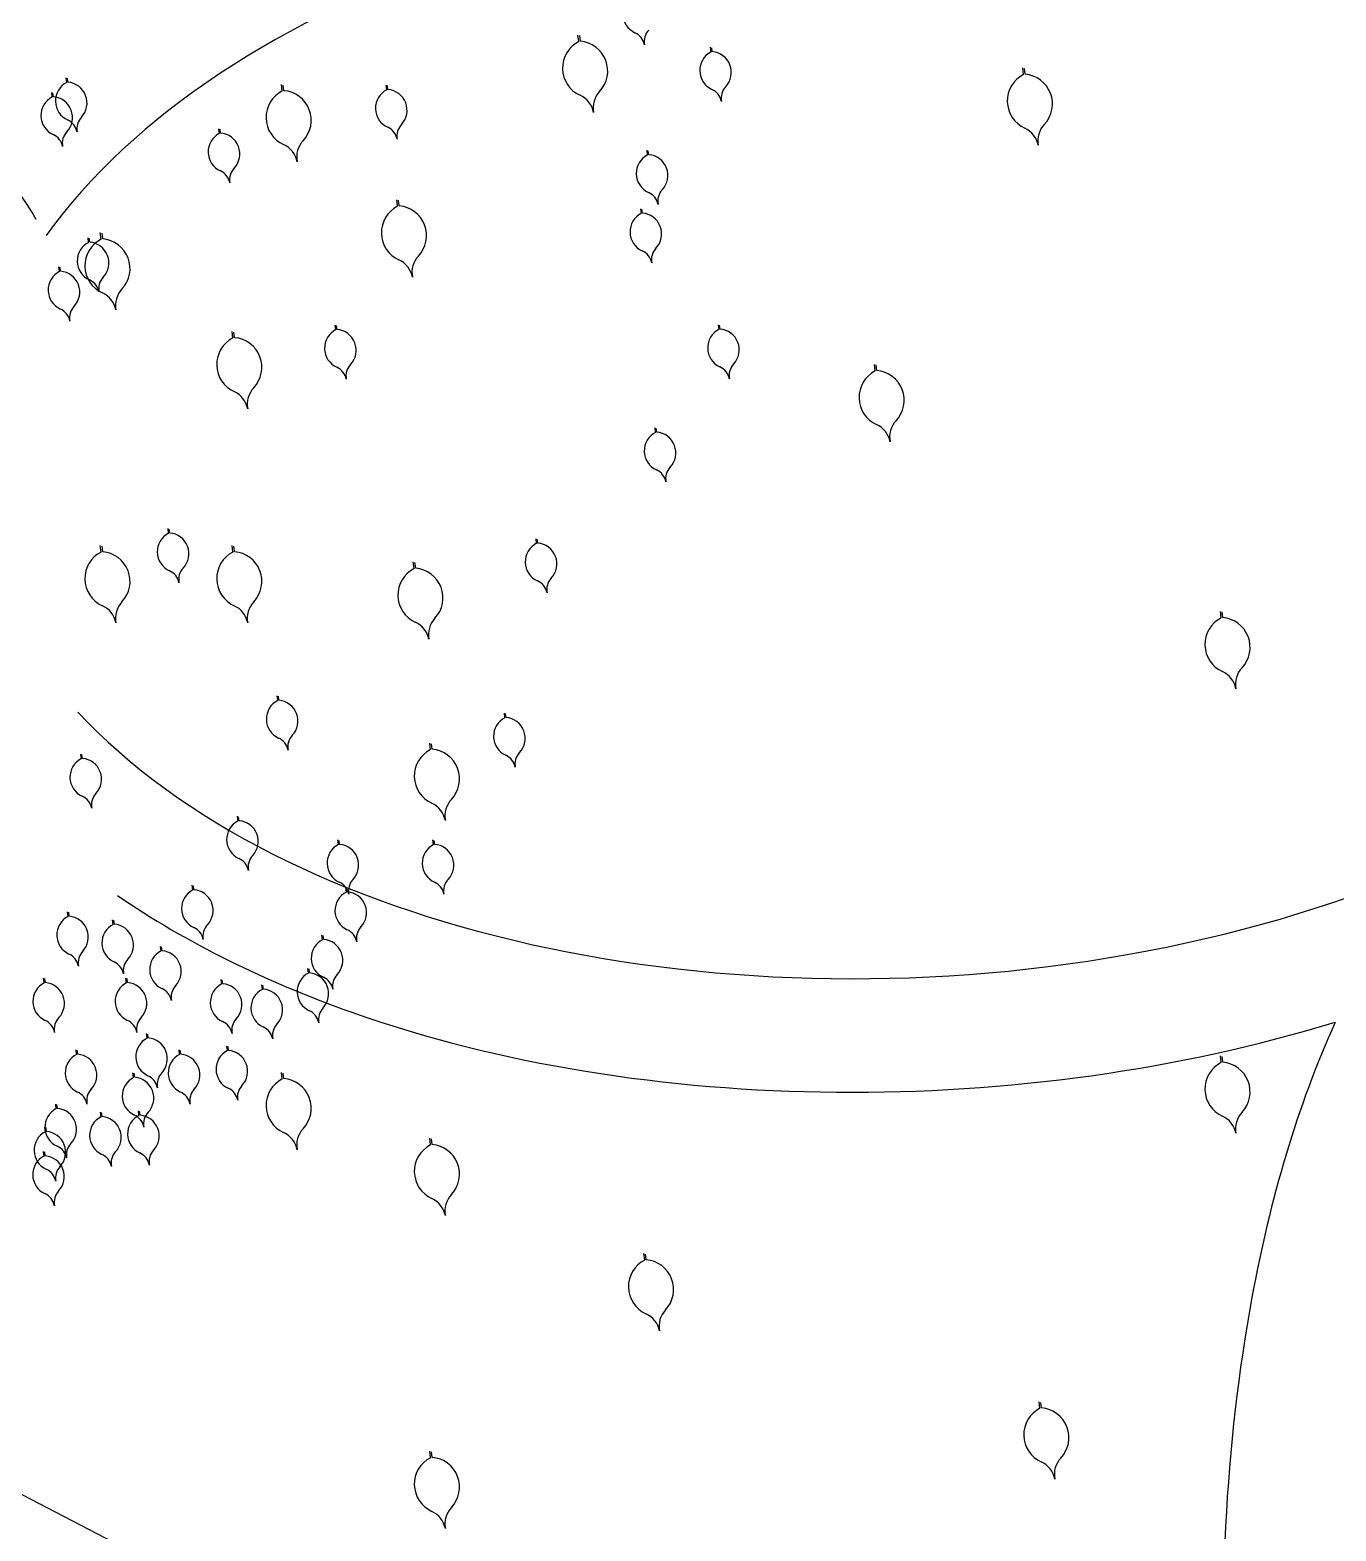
# Model space of a CAD drawing. Extents: x 3907.4 to 3911.57, y -3054.42 to -3053.7.
# Drawn here: x 3907.72273 to 3907.72949, y -3054.05795 to -3054.05019 of the extents above; entities that cross this region are included whole.
import ezdxf

# ---------------------------------------------------------------- set-up
doc = ezdxf.new("R2010")
doc.units = 0
doc.header["$LTSCALE"] = 2
doc.header["$MEASUREMENT"] = 0
doc.layers.add('ARAZİ', color=7, linetype='CONTINUOUS')
doc.layers.add('AĞAÇ', color=9, linetype='CONTINUOUS')

msp = doc.modelspace()

# ---------------------------------------------------------------- linework, layer by layer
at = {"layer": 'ARAZİ'}
msp.add_line((3907.664889091847, -3054.027694965346), (3907.73865391409, -3054.06606346607), dxfattribs=at)
at = {"layer": 'AĞAÇ'}
for p, q in [((3907.725572401107, -3054.05024691925), (3907.725568080714, -3054.050212877403)), ((3907.725580664029, -3054.050245287455), (3907.725576953778, -3054.050216053132)), ((3907.726256839647, -3054.050299947703), (3907.726253815371, -3054.05027611841)), ((3907.726262623692, -3054.050298805447), (3907.726260026516, -3054.050278341421)), ((3907.722923705987, -3054.050458101276), (3907.722920681712, -3054.050434271983)), ((3907.722929490033, -3054.05045695902), (3907.722926892857, -3054.050436494994)), ((3907.72787310084, -3054.050417217545), (3907.727868780446, -3054.050383175697)), ((3907.727881363761, -3054.05041558575), (3907.72787765351, -3054.050386351427)), ((3907.722848453115, -3054.050533299486), (3907.722845428839, -3054.050509470193)), ((3907.72285423716, -3054.05053215723), (3907.722851639985, -3054.050511693204)), ((3907.724038601286, -3054.050502366692), (3907.724034280893, -3054.050468324845)), ((3907.724046864208, -3054.050500734897), (3907.724043153957, -3054.050471500575)), ((3907.724579269842, -3054.050495700315), (3907.724576245566, -3054.050471871022)), ((3907.724585053887, -3054.050494558059), (3907.724582456712, -3054.050474094033)), ((3907.723713861368, -3054.050721294814), (3907.723710837092, -3054.05069746552)), ((3907.723719645413, -3054.050720152557), (3907.723717048238, -3054.050699688531)), ((3907.725928667432, -3054.050832839433), (3907.725925643156, -3054.050809010139)), ((3907.725934451476, -3054.050831697176), (3907.725931854301, -3054.05081123315)), ((3907.72463507903, -3054.051098410349), (3907.724630758636, -3054.051064368502)), ((3907.724643341951, -3054.051096778554), (3907.7246396317, -3054.051067544232)), ((3907.725896195771, -3054.05113488477), (3907.725893171495, -3054.051111055477)), ((3907.725901979816, -3054.051133742514), (3907.725899382641, -3054.051113278488)), ((3907.723036585296, -3054.051285281059), (3907.72303356102, -3054.051261451766)), ((3907.723042369341, -3054.051284138803), (3907.723039772166, -3054.051263674777)), ((3907.723101279209, -3054.051268708644), (3907.723096958814, -3054.051234666797)), ((3907.72310954213, -3054.051267076849), (3907.723105831879, -3054.051237842526)), ((3907.722886079551, -3054.051435677347), (3907.722883055276, -3054.051411848054)), ((3907.722891863596, -3054.051434535091), (3907.722889266421, -3054.051414071065)), ((3907.723782968194, -3054.05177960334), (3907.723778647799, -3054.051745561493)), ((3907.723791231115, -3054.051777971546), (3907.723787520864, -3054.051748737223)), ((3907.724315884789, -3054.051736469924), (3907.724312860513, -3054.051712640631)), ((3907.724321668834, -3054.051735327668), (3907.724319071659, -3054.051714863642)), ((3907.726297861091, -3054.051734656357), (3907.726294836815, -3054.051710827064)), ((3907.726303645135, -3054.0517335141), (3907.72630104796, -3054.051713050074)), ((3907.727106200929, -3054.051949901449), (3907.727101880535, -3054.051915859601)), ((3907.72711446385, -3054.051948269654), (3907.7271107536, -3054.051919035331)), ((3907.725969688875, -3054.052267548217), (3907.7259666646, -3054.052243718924)), ((3907.725975472921, -3054.052266405961), (3907.725972875745, -3054.052245941935)), ((3907.723450476315, -3054.052789244206), (3907.723447452039, -3054.052765414912)), ((3907.72345626036, -3054.052788101949), (3907.723453663185, -3054.052767637923)), ((3907.723101279209, -3054.052886541695), (3907.723096958814, -3054.052852499848)), ((3907.72310954213, -3054.052884909901), (3907.723105831879, -3054.052855675578)), ((3907.723782968194, -3054.052886541695), (3907.723778647799, -3054.052852499848)), ((3907.723791231115, -3054.052884909901), (3907.723787520864, -3054.052855675578)), ((3907.72535436611, -3054.052841431679), (3907.725351341835, -3054.052817602385)), ((3907.725360150155, -3054.052840289422), (3907.72535755298, -3054.052819825396)), ((3907.724720290271, -3054.052971690842), (3907.724715969878, -3054.052937648995)), ((3907.724728553193, -3054.052970059048), (3907.724724842942, -3054.052940824725)), ((3907.728895634159, -3054.053227138097), (3907.728891313765, -3054.05319309625)), ((3907.728903897081, -3054.053225506303), (3907.72890018683, -3054.05319627198)), ((3907.724014873078, -3054.053654023028), (3907.724011848803, -3054.053630193735)), ((3907.724020657124, -3054.053652880772), (3907.724018059948, -3054.053632416746)), ((3907.725190280114, -3054.053743248603), (3907.725187255838, -3054.053719419309)), ((3907.725196064158, -3054.053742106346), (3907.725193466983, -3054.05372164232)), ((3907.72299895886, -3054.053954815605), (3907.722995934584, -3054.053930986312)), ((3907.723004742905, -3054.053953673349), (3907.723002145729, -3054.053933209323)), ((3907.724805501197, -3054.053908330902), (3907.724801180803, -3054.053874289055)), ((3907.724813764119, -3054.053906699107), (3907.724810053868, -3054.053877464784)), ((3907.723809431423, -3054.054276891126), (3907.723806407148, -3054.054253061833)), ((3907.723815215468, -3054.05427574887), (3907.723812618293, -3054.054255284844)), ((3907.724328828021, -3054.054399115397), (3907.724325803746, -3054.054375286104)), ((3907.724334612066, -3054.054397973141), (3907.72433201489, -3054.054377509115)), ((3907.724821086233, -3054.054399115397), (3907.724818061958, -3054.054375286104)), ((3907.724826870278, -3054.054397973141), (3907.724824273103, -3054.054377509115)), ((3907.72357596641, -3054.054633695489), (3907.723572942135, -3054.054609866197)), ((3907.723581750456, -3054.054632553233), (3907.72357915328, -3054.054612089207)), ((3907.724369849686, -3054.054645065527), (3907.72436682541, -3054.054621236234)), ((3907.724375633731, -3054.05464392327), (3907.724373036556, -3054.054623459244)), ((3907.722930504408, -3054.054770927917), (3907.722927480133, -3054.054747098624)), ((3907.722936288453, -3054.054769785661), (3907.722933691278, -3054.054749321635)), ((3907.723163969421, -3054.054812097737), (3907.723160945145, -3054.054788268444)), ((3907.723169753466, -3054.054810955481), (3907.72316715629, -3054.054790491455)), ((3907.724246785133, -3054.054891015526), (3907.724243760857, -3054.054867186233)), ((3907.724252569178, -3054.05488987327), (3907.724249972003, -3054.054869409244)), ((3907.723411167526, -3054.054949330164), (3907.723408143251, -3054.054925500871)), ((3907.723416951571, -3054.054948187908), (3907.723414354396, -3054.054927723882)), ((3907.722806905245, -3054.055114009051), (3907.722803880969, -3054.055090179758)), ((3907.72281268929, -3054.055112866795), (3907.722810092114, -3054.055092402769)), ((3907.723232635549, -3054.055114009051), (3907.723229611273, -3054.055090179758)), ((3907.723238419594, -3054.055112866795), (3907.723235822418, -3054.055092402769)), ((3907.723724933796, -3054.055120032005), (3907.72372190952, -3054.055096202712)), ((3907.723730717841, -3054.055118889749), (3907.723728120665, -3054.055098425723)), ((3907.724173823101, -3054.055063961771), (3907.724170798825, -3054.055040132478)), ((3907.724179607145, -3054.055062819515), (3907.72417700997, -3054.055042355489)), ((3907.723935350623, -3054.055148067253), (3907.723932326347, -3054.05512423796)), ((3907.723941134668, -3054.055146924997), (3907.723938537492, -3054.055126460971)), ((3907.723339169429, -3054.055400383829), (3907.723336145153, -3054.055376554536)), ((3907.723344953474, -3054.055399241573), (3907.723342356298, -3054.055378777547)), ((3907.722974446855, -3054.055484489311), (3907.722971422579, -3054.055460660018)), ((3907.7229802309, -3054.055483347055), (3907.722977633724, -3054.055462883029)), ((3907.72350750289, -3054.055484489311), (3907.723504478615, -3054.055460660018)), ((3907.723513286935, -3054.055483347055), (3907.72351068976, -3054.055462883029)), ((3907.7237545267, -3054.055464899118), (3907.723751502424, -3054.055441069825)), ((3907.723760310745, -3054.055463756862), (3907.72375771357, -3054.055443292836)), ((3907.728895634159, -3054.055526163953), (3907.728891313765, -3054.055492122106)), ((3907.728903897081, -3054.055524532158), (3907.72890018683, -3054.055495297836)), ((3907.723269030413, -3054.055603638755), (3907.723266006137, -3054.055579809462)), ((3907.723274814458, -3054.055602496499), (3907.723272217282, -3054.055582032473)), ((3907.724038601286, -3054.055611313101), (3907.724034280893, -3054.055577271253)), ((3907.724046864208, -3054.055609681306), (3907.724043153957, -3054.055580446983)), ((3907.722869238331, -3054.055764841005), (3907.722866214055, -3054.055741011712)), ((3907.722875022376, -3054.055763698749), (3907.7228724252, -3054.055743234723)), ((3907.723100696951, -3054.055806893811), (3907.723097672676, -3054.055783064518)), ((3907.723106480996, -3054.055805751555), (3907.723103883821, -3054.055785287529)), ((3907.723297086063, -3054.055799884966), (3907.723294061788, -3054.055776055674)), ((3907.723302870108, -3054.05579874271), (3907.723300272933, -3054.055778278684)), ((3907.722813127251, -3054.055883990579), (3907.722810102975, -3054.055860161286)), ((3907.722818911296, -3054.055882848323), (3907.72281631412, -3054.055862384297)), ((3907.724805501197, -3054.055951909503), (3907.724801180803, -3054.055917867655)), ((3907.724813764119, -3054.055950277708), (3907.724810053868, -3054.055921043385)), ((3907.722806113393, -3054.056010148867), (3907.722803089118, -3054.055986319574)), ((3907.722811897439, -3054.056009006611), (3907.722809300263, -3054.055988542585)), ((3907.725913245442, -3054.056547953347), (3907.725908925048, -3054.0565139115)), ((3907.725921508364, -3054.056546321553), (3907.725917798113, -3054.05651708723)), ((3907.727958312081, -3054.057314295299), (3907.727953991688, -3054.057280253452)), ((3907.727966575002, -3054.057312663504), (3907.727962864752, -3054.057283429182)), ((3907.724805501197, -3054.057569742554), (3907.724801180803, -3054.057535700707)), ((3907.724813764119, -3054.057568110759), (3907.724810053868, -3054.057538876437))]:
    msp.add_line(p, q, dxfattribs=at)
for centre, radius, start, end in [((3907.725907634144, -3054.050102933155), 0.0001078301389786131, 117.0661848723325, 245.5617558112027), ((3907.725827171816, -3054.050279997123), 8.665851140014274e-05, 11.1712527772592, 65.56175581120272), ((3907.725997204911, -3054.050246418311), 8.665851140014274e-05, 136.7807498823022, 191.1712527772592), ((3907.725642493692, -3054.050384091742), 0.000154043055683673, 117.0661848723325, 245.5617558112027), ((3907.725567978523, -3054.050398807294), 0.000154043055683673, 316.7807498823022, 85.276320846058), ((3907.726305904456, -3054.050395968447), 0.0001078301389786131, 117.0661848723325, 245.5617558112027), ((3907.726253743837, -3054.050406269334), 0.0001078301389786131, 316.7807498823022, 85.276320846058), ((3907.727943193424, -3054.050554390037), 0.000154043055683673, 117.0661848723325, 245.5617558112027), ((3907.727868678255, -3054.050569105589), 0.000154043055683673, 316.7807498823022, 85.276320846058), ((3907.722972770796, -3054.05055412202), 0.0001078301389786131, 117.0661848723325, 245.5617558112027), ((3907.722920610178, -3054.050564422907), 0.0001078301389786131, 316.7807498823022, 85.276320846058), ((3907.724108693871, -3054.050639539184), 0.000154043055683673, 117.0661848723325, 245.5617558112027), ((3907.724034178702, -3054.050654254736), 0.000154043055683673, 316.7807498823022, 85.276320846058), ((3907.724628334651, -3054.05059172106), 0.0001078301389786131, 117.0661848723325, 245.5617558112027), ((3907.724576174033, -3054.050602021946), 0.0001078301389786131, 316.7807498823022, 85.276320846058), ((3907.725527547508, -3054.050637040268), 0.0001237978734287271, 11.1712527772592, 65.56175581120272), ((3907.725770451931, -3054.050589070536), 0.0001237978734287271, 136.7807498823022, 191.1712527772592), ((3907.726225442127, -3054.050573032415), 8.665851140014274e-05, 11.1712527772592, 65.56175581120272), ((3907.726395475223, -3054.050539453603), 8.665851140014274e-05, 136.7807498823022, 191.1712527772592), ((3907.722897517924, -3054.05062932023), 0.0001078301389786131, 117.0661848723325, 245.5617558112027), ((3907.722845357306, -3054.050639621117), 0.0001078301389786131, 316.7807498823022, 85.276320846058), ((3907.722892308468, -3054.050731185989), 8.665851140014274e-05, 11.1712527772592, 65.56175581120272), ((3907.723062341564, -3054.050697607176), 8.665851140014274e-05, 136.7807498823022, 191.1712527772592), ((3907.724717905418, -3054.050735206215), 8.665851140014274e-05, 136.7807498823022, 191.1712527772592), ((3907.728071151663, -3054.05075936883), 0.0001237978734287271, 136.7807498823022, 191.1712527772592), ((3907.722817055595, -3054.050806384198), 8.665851140014274e-05, 11.1712527772592, 65.56175581120272), ((3907.722987088691, -3054.050772805386), 8.665851140014274e-05, 136.7807498823022, 191.1712527772592), ((3907.723762926177, -3054.050817315558), 0.0001078301389786131, 117.0661848723325, 245.5617558112027), ((3907.723710765559, -3054.050827616445), 0.0001078301389786131, 316.7807498823022, 85.276320846058), ((3907.72423665211, -3054.050844517978), 0.0001237978734287271, 136.7807498823022, 191.1712527772592), ((3907.724547872323, -3054.050768785028), 8.665851140014274e-05, 11.1712527772592, 65.56175581120272), ((3907.72782824724, -3054.050807338562), 0.0001237978734287271, 11.1712527772592, 65.56175581120272), ((3907.723993747687, -3054.050892487709), 0.0001237978734287271, 11.1712527772592, 65.56175581120272), ((3907.725977732241, -3054.050928860177), 0.0001078301389786131, 117.0661848723325, 245.5617558112027), ((3907.725925571623, -3054.050939161064), 0.0001078301389786131, 316.7807498823022, 85.276320846058), ((3907.723682463848, -3054.050994379526), 8.665851140014274e-05, 11.1712527772592, 65.56175581120272), ((3907.723852496944, -3054.050960800714), 8.665851140014274e-05, 136.7807498823022, 191.1712527772592), ((3907.725897269912, -3054.051105924145), 8.665851140014274e-05, 11.1712527772592, 65.56175581120272), ((3907.726067303008, -3054.051072345333), 8.665851140014274e-05, 136.7807498823022, 191.1712527772592), ((3907.724705171614, -3054.051235582841), 0.000154043055683673, 117.0661848723325, 245.5617558112027), ((3907.724630656445, -3054.051250298393), 0.000154043055683673, 316.7807498823022, 85.276320846058), ((3907.72594526058, -3054.051230905515), 0.0001078301389786131, 117.0661848723325, 245.5617558112027), ((3907.725893099962, -3054.051241206401), 0.0001078301389786131, 316.7807498823022, 85.276320846058), ((3907.723085650105, -3054.051381301803), 0.0001078301389786131, 117.0661848723325, 245.5617558112027), ((3907.723171371793, -3054.051405881136), 0.000154043055683673, 117.0661848723325, 245.5617558112027), ((3907.723033489487, -3054.05139160269), 0.0001078301389786131, 316.7807498823022, 85.276320846058), ((3907.723096856624, -3054.051420596688), 0.000154043055683673, 316.7807498823022, 85.276320846058), ((3907.72459022543, -3054.051488531367), 0.0001237978734287271, 11.1712527772592, 65.56175581120272), ((3907.724833129853, -3054.051440561635), 0.0001237978734287271, 136.7807498823022, 191.1712527772592), ((3907.725864798252, -3054.051407969483), 8.665851140014274e-05, 11.1712527772592, 65.56175581120272), ((3907.726034831348, -3054.05137439067), 8.665851140014274e-05, 136.7807498823022, 191.1712527772592), ((3907.72293514436, -3054.051531698092), 0.0001078301389786131, 117.0661848723325, 245.5617558112027), ((3907.722882983742, -3054.051541998978), 0.0001078301389786131, 316.7807498823022, 85.276320846058), ((3907.723005187776, -3054.051558365772), 8.665851140014274e-05, 11.1712527772592, 65.56175581120272), ((3907.723175220872, -3054.051524786959), 8.665851140014274e-05, 136.7807498823022, 191.1712527772592), ((3907.723299330032, -3054.051610859929), 0.0001237978734287271, 136.7807498823022, 191.1712527772592), ((3907.723024715127, -3054.051675183247), 8.665851140014274e-05, 136.7807498823022, 191.1712527772592), ((3907.723056425609, -3054.051658829662), 0.0001237978734287271, 11.1712527772592, 65.56175581120272), ((3907.722854682032, -3054.05170876206), 8.665851140014274e-05, 11.1712527772592, 65.56175581120272), ((3907.724364949598, -3054.051832490669), 0.0001078301389786131, 117.0661848723325, 245.5617558112027), ((3907.72431278898, -3054.051842791555), 0.0001078301389786131, 316.7807498823022, 85.276320846058), ((3907.7263469259, -3054.051830677101), 0.0001078301389786131, 117.0661848723325, 245.5617558112027), ((3907.726294765282, -3054.051840977988), 0.0001078301389786131, 316.7807498823022, 85.276320846058), ((3907.723853060778, -3054.051916775833), 0.000154043055683673, 117.0661848723325, 245.5617558112027), ((3907.723778545609, -3054.051931491385), 0.000154043055683673, 316.7807498823022, 85.276320846058), ((3907.724454520365, -3054.051975975824), 8.665851140014274e-05, 136.7807498823022, 191.1712527772592), ((3907.726436496667, -3054.051974162257), 8.665851140014274e-05, 136.7807498823022, 191.1712527772592), ((3907.724284487269, -3054.052009554637), 8.665851140014274e-05, 11.1712527772592, 65.56175581120272), ((3907.726266463571, -3054.052007741069), 8.665851140014274e-05, 11.1712527772592, 65.56175581120272), ((3907.727176293513, -3054.052087073941), 0.000154043055683673, 117.0661848723325, 245.5617558112027), ((3907.727101778345, -3054.052101789493), 0.000154043055683673, 316.7807498823022, 85.276320846058), ((3907.723738114594, -3054.052169724358), 0.0001237978734287271, 11.1712527772592, 65.56175581120272), ((3907.723981019017, -3054.052121754627), 0.0001237978734287271, 136.7807498823022, 191.1712527772592), ((3907.727061347329, -3054.052340022467), 0.0001237978734287271, 11.1712527772592, 65.56175581120272), ((3907.727304251752, -3054.052292052734), 0.0001237978734287271, 136.7807498823022, 191.1712527772592), ((3907.726018753684, -3054.052363568961), 0.0001078301389786131, 117.0661848723325, 245.5617558112027), ((3907.725966593066, -3054.052373869848), 0.0001078301389786131, 316.7807498823022, 85.276320846058), ((3907.725938291356, -3054.05254063293), 8.665851140014274e-05, 11.1712527772592, 65.56175581120272), ((3907.726108324452, -3054.052507054117), 8.665851140014274e-05, 136.7807498823022, 191.1712527772592), ((3907.723499541124, -3054.05288526495), 0.0001078301389786131, 117.0661848723325, 245.5617558112027), ((3907.723447380506, -3054.052895565836), 0.0001078301389786131, 316.7807498823022, 85.276320846058), ((3907.725403430919, -3054.052937452423), 0.0001078301389786131, 117.0661848723325, 245.5617558112027), ((3907.725351270301, -3054.05294775331), 0.0001078301389786131, 316.7807498823022, 85.276320846058), ((3907.723171371793, -3054.053023714187), 0.000154043055683673, 117.0661848723325, 245.5617558112027), ((3907.723096856624, -3054.053038429739), 0.000154043055683673, 316.7807498823022, 85.276320846058), ((3907.723853060778, -3054.053023714187), 0.000154043055683673, 117.0661848723325, 245.5617558112027), ((3907.723778545609, -3054.053038429739), 0.000154043055683673, 316.7807498823022, 85.276320846058), ((3907.723419078795, -3054.053062328918), 8.665851140014274e-05, 11.1712527772592, 65.56175581120272), ((3907.723589111891, -3054.053028750106), 8.665851140014274e-05, 136.7807498823022, 191.1712527772592), ((3907.724790382856, -3054.053108863334), 0.000154043055683673, 117.0661848723325, 245.5617558112027), ((3907.724715867687, -3054.053123578887), 0.000154043055683673, 316.7807498823022, 85.276320846058), ((3907.725322968591, -3054.053114516391), 8.665851140014274e-05, 11.1712527772592, 65.56175581120272), ((3907.725493001687, -3054.053080937579), 8.665851140014274e-05, 136.7807498823022, 191.1712527772592), ((3907.723056425609, -3054.053276662713), 0.0001237978734287271, 11.1712527772592, 65.56175581120272), ((3907.723299330032, -3054.053228692981), 0.0001237978734287271, 136.7807498823022, 191.1712527772592), ((3907.723738114594, -3054.053276662713), 0.0001237978734287271, 11.1712527772592, 65.56175581120272), ((3907.723981019017, -3054.053228692981), 0.0001237978734287271, 136.7807498823022, 191.1712527772592), ((3907.724918341095, -3054.053313842128), 0.0001237978734287271, 136.7807498823022, 191.1712527772592), ((3907.728965726743, -3054.05336431059), 0.000154043055683673, 117.0661848723325, 245.5617558112027), ((3907.728891211575, -3054.053379026142), 0.000154043055683673, 316.7807498823022, 85.276320846058), ((3907.724675436672, -3054.05336181186), 0.0001237978734287271, 11.1712527772592, 65.56175581120272), ((3907.72885078056, -3054.053617259115), 0.0001237978734287271, 11.1712527772592, 65.56175581120272), ((3907.729093684982, -3054.053569289383), 0.0001237978734287271, 136.7807498823022, 191.1712527772592), ((3907.724063937887, -3054.053750043773), 0.0001078301389786131, 117.0661848723325, 245.5617558112027), ((3907.724011777269, -3054.053760344659), 0.0001078301389786131, 316.7807498823022, 85.276320846058), ((3907.725239344923, -3054.053839269347), 0.0001078301389786131, 117.0661848723325, 245.5617558112027), ((3907.725187184304, -3054.053849570234), 0.0001078301389786131, 316.7807498823022, 85.276320846058), ((3907.723983475559, -3054.05392710774), 8.665851140014274e-05, 11.1712527772592, 65.56175581120272), ((3907.724153508655, -3054.053893528928), 8.665851140014274e-05, 136.7807498823022, 191.1712527772592), ((3907.724875593781, -3054.054045503394), 0.000154043055683673, 117.0661848723325, 245.5617558112027), ((3907.724801078612, -3054.054060218946), 0.000154043055683673, 316.7807498823022, 85.276320846058), ((3907.725158882594, -3054.054016333315), 8.665851140014274e-05, 11.1712527772592, 65.56175581120272), ((3907.72532891569, -3054.053982754503), 8.665851140014274e-05, 136.7807498823022, 191.1712527772592), ((3907.723048023669, -3054.054050836349), 0.0001078301389786131, 117.0661848723325, 245.5617558112027), ((3907.722995863051, -3054.054061137236), 0.0001078301389786131, 316.7807498823022, 85.276320846058), ((3907.72296756134, -3054.054227900318), 8.665851140014274e-05, 11.1712527772592, 65.56175581120272), ((3907.723137594436, -3054.054194321505), 8.665851140014274e-05, 136.7807498823022, 191.1712527772592), ((3907.72500355202, -3054.054250482188), 0.0001237978734287271, 136.7807498823022, 191.1712527772592), ((3907.724760647598, -3054.05429845192), 0.0001237978734287271, 11.1712527772592, 65.56175581120272), ((3907.723858496232, -3054.05437291187), 0.0001078301389786131, 117.0661848723325, 245.5617558112027), ((3907.723806335614, -3054.054383212757), 0.0001078301389786131, 316.7807498823022, 85.276320846058), ((3907.72437789283, -3054.054495136142), 0.0001078301389786131, 117.0661848723325, 245.5617558112027), ((3907.724325732212, -3054.054505437028), 0.0001078301389786131, 316.7807498823022, 85.276320846058), ((3907.724870151043, -3054.054495136142), 0.0001078301389786131, 117.0661848723325, 245.5617558112027), ((3907.724817990424, -3054.054505437028), 0.0001078301389786131, 316.7807498823022, 85.276320846058), ((3907.723778033903, -3054.054549975838), 8.665851140014274e-05, 11.1712527772592, 65.56175581120272), ((3907.723948067, -3054.054516397026), 8.665851140014274e-05, 136.7807498823022, 191.1712527772592), ((3907.72362503122, -3054.054729716234), 0.0001078301389786131, 117.0661848723325, 245.5617558112027), ((3907.723572870601, -3054.05474001712), 0.0001078301389786131, 316.7807498823022, 85.276320846058), ((3907.724297430501, -3054.05467220011), 8.665851140014274e-05, 11.1712527772592, 65.56175581120272), ((3907.724366753877, -3054.054751387158), 0.0001078301389786131, 316.7807498823022, 85.276320846058), ((3907.724467463598, -3054.054638621297), 8.665851140014274e-05, 136.7807498823022, 191.1712527772592), ((3907.724789688713, -3054.05467220011), 8.665851140014274e-05, 11.1712527772592, 65.56175581120272), ((3907.72495972181, -3054.054638621297), 8.665851140014274e-05, 136.7807498823022, 191.1712527772592), ((3907.724418914495, -3054.054741086271), 0.0001078301389786131, 117.0661848723325, 245.5617558112027), ((3907.722979569217, -3054.054866948662), 0.0001078301389786131, 117.0661848723325, 245.5617558112027), ((3907.722927408599, -3054.054877249548), 0.0001078301389786131, 316.7807498823022, 85.276320846058), ((3907.72321303423, -3054.054908118481), 0.0001078301389786131, 117.0661848723325, 245.5617558112027), ((3907.723160873612, -3054.054918419368), 0.0001078301389786131, 316.7807498823022, 85.276320846058), ((3907.723544568891, -3054.054906780202), 8.665851140014274e-05, 11.1712527772592, 65.56175581120272), ((3907.723714601987, -3054.054873201389), 8.665851140014274e-05, 136.7807498823022, 191.1712527772592), ((3907.724338452167, -3054.054918150239), 8.665851140014274e-05, 11.1712527772592, 65.56175581120272), ((3907.724508485263, -3054.054884571427), 8.665851140014274e-05, 136.7807498823022, 191.1712527772592), ((3907.723069139985, -3054.055010433817), 8.665851140014274e-05, 136.7807498823022, 191.1712527772592), ((3907.723460232335, -3054.055045350909), 0.0001078301389786131, 117.0661848723325, 245.5617558112027), ((3907.723408071717, -3054.055055651795), 0.0001078301389786131, 316.7807498823022, 85.276320846058), ((3907.724295849942, -3054.05498703627), 0.0001078301389786131, 117.0661848723325, 245.5617558112027), ((3907.724243689324, -3054.054997337157), 0.0001078301389786131, 316.7807498823022, 85.276320846058), ((3907.722899106888, -3054.055044012629), 8.665851140014274e-05, 11.1712527772592, 65.56175581120272), ((3907.723132571901, -3054.055085182449), 8.665851140014274e-05, 11.1712527772592, 65.56175581120272), ((3907.723302604997, -3054.055051603637), 8.665851140014274e-05, 136.7807498823022, 191.1712527772592), ((3907.724222887909, -3054.055159982516), 0.0001078301389786131, 117.0661848723325, 245.5617558112027), ((3907.724170727291, -3054.055170283402), 0.0001078301389786131, 316.7807498823022, 85.276320846058), ((3907.724215387614, -3054.055164100238), 8.665851140014274e-05, 11.1712527772592, 65.56175581120272), ((3907.724385420709, -3054.055130521426), 8.665851140014274e-05, 136.7807498823022, 191.1712527772592), ((3907.722855970054, -3054.055210029795), 0.0001078301389786131, 117.0661848723325, 245.5617558112027), ((3907.722803809436, -3054.055220330682), 0.0001078301389786131, 316.7807498823022, 85.276320846058), ((3907.723281700358, -3054.055210029795), 0.0001078301389786131, 117.0661848723325, 245.5617558112027), ((3907.72322953974, -3054.055220330682), 0.0001078301389786131, 316.7807498823022, 85.276320846058), ((3907.723379770006, -3054.055222414877), 8.665851140014274e-05, 11.1712527772592, 65.56175581120272), ((3907.723549803102, -3054.055188836064), 8.665851140014274e-05, 136.7807498823022, 191.1712527772592), ((3907.723773998605, -3054.05521605275), 0.0001078301389786131, 117.0661848723325, 245.5617558112027), ((3907.723721837987, -3054.055226353636), 0.0001078301389786131, 316.7807498823022, 85.276320846058), ((3907.723984415432, -3054.055244087997), 0.0001078301389786131, 117.0661848723325, 245.5617558112027), ((3907.723932254813, -3054.055254388884), 0.0001078301389786131, 316.7807498823022, 85.276320846058), ((3907.724142425581, -3054.055337046484), 8.665851140014274e-05, 11.1712527772592, 65.56175581120272), ((3907.724312458677, -3054.055303467671), 8.665851140014274e-05, 136.7807498823022, 191.1712527772592), ((3907.722775507725, -3054.055387093764), 8.665851140014274e-05, 11.1712527772592, 65.56175581120272), ((3907.722945540821, -3054.055353514951), 8.665851140014274e-05, 136.7807498823022, 191.1712527772592), ((3907.723201238029, -3054.055387093764), 8.665851140014274e-05, 11.1712527772592, 65.56175581120272), ((3907.723371271125, -3054.055353514951), 8.665851140014274e-05, 136.7807498823022, 191.1712527772592), ((3907.723693536276, -3054.055393116718), 8.665851140014274e-05, 11.1712527772592, 65.56175581120272), ((3907.723863569372, -3054.055359537905), 8.665851140014274e-05, 136.7807498823022, 191.1712527772592), ((3907.723903953103, -3054.055421151966), 8.665851140014274e-05, 11.1712527772592, 65.56175581120272), ((3907.724073986199, -3054.055387573153), 8.665851140014274e-05, 136.7807498823022, 191.1712527772592), ((3907.723388234238, -3054.055496404574), 0.0001078301389786131, 117.0661848723325, 245.5617558112027), ((3907.72333607362, -3054.055506705461), 0.0001078301389786131, 316.7807498823022, 85.276320846058), ((3907.723023511664, -3054.055580510056), 0.0001078301389786131, 117.0661848723325, 245.5617558112027), ((3907.722971351046, -3054.055590810942), 0.0001078301389786131, 316.7807498823022, 85.276320846058), ((3907.723556567699, -3054.055580510056), 0.0001078301389786131, 117.0661848723325, 245.5617558112027), ((3907.723504407081, -3054.055590810942), 0.0001078301389786131, 316.7807498823022, 85.276320846058), ((3907.723803591509, -3054.055560919862), 0.0001078301389786131, 117.0661848723325, 245.5617558112027), ((3907.723751430891, -3054.055571220749), 0.0001078301389786131, 316.7807498823022, 85.276320846058), ((3907.728965726743, -3054.055663336445), 0.000154043055683673, 117.0661848723325, 245.5617558112027), ((3907.728891211575, -3054.055678051997), 0.000154043055683673, 316.7807498823022, 85.276320846058), ((3907.723318095222, -3054.0556996595), 0.0001078301389786131, 117.0661848723325, 245.5617558112027), ((3907.723265934604, -3054.055709960386), 0.0001078301389786131, 316.7807498823022, 85.276320846058), ((3907.723307771909, -3054.055673468542), 8.665851140014274e-05, 11.1712527772592, 65.56175581120272), ((3907.723477805005, -3054.055639889729), 8.665851140014274e-05, 136.7807498823022, 191.1712527772592), ((3907.723893162276, -3054.055704405018), 8.665851140014274e-05, 136.7807498823022, 191.1712527772592), ((3907.724108693871, -3054.055748485593), 0.000154043055683673, 117.0661848723325, 245.5617558112027), ((3907.724034178702, -3054.055763201145), 0.000154043055683673, 316.7807498823022, 85.276320846058), ((3907.722943049335, -3054.055757574024), 8.665851140014274e-05, 11.1712527772592, 65.56175581120272), ((3907.723113082431, -3054.055723995211), 8.665851140014274e-05, 136.7807498823022, 191.1712527772592), ((3907.723476105371, -3054.055757574024), 8.665851140014274e-05, 11.1712527772592, 65.56175581120272), ((3907.723646138466, -3054.055723995211), 8.665851140014274e-05, 136.7807498823022, 191.1712527772592), ((3907.72372312918, -3054.055737983831), 8.665851140014274e-05, 11.1712527772592, 65.56175581120272), ((3907.72291830314, -3054.055860861749), 0.0001078301389786131, 117.0661848723325, 245.5617558112027), ((3907.722866142522, -3054.055871162636), 0.0001078301389786131, 316.7807498823022, 85.276320846058), ((3907.72314976176, -3054.055902914556), 0.0001078301389786131, 117.0661848723325, 245.5617558112027), ((3907.723097601142, -3054.055913215442), 0.0001078301389786131, 316.7807498823022, 85.276320846058), ((3907.723346150872, -3054.055895905711), 0.0001078301389786131, 117.0661848723325, 245.5617558112027), ((3907.723237632893, -3054.055876723467), 8.665851140014274e-05, 11.1712527772592, 65.56175581120272), ((3907.723293990254, -3054.055906206598), 0.0001078301389786131, 316.7807498823022, 85.276320846058), ((3907.723407665989, -3054.055843144655), 8.665851140014274e-05, 136.7807498823022, 191.1712527772592), ((3907.72885078056, -3054.055916284971), 0.0001237978734287271, 11.1712527772592, 65.56175581120272), ((3907.729093684982, -3054.055868315239), 0.0001237978734287271, 136.7807498823022, 191.1712527772592), ((3907.72286219206, -3054.055980011324), 0.0001078301389786131, 117.0661848723325, 245.5617558112027), ((3907.722810031441, -3054.05599031221), 0.0001078301389786131, 316.7807498823022, 85.276320846058), ((3907.72423665211, -3054.055953464386), 0.0001237978734287271, 136.7807498823022, 191.1712527772592), ((3907.722837840811, -3054.056037925717), 8.665851140014274e-05, 11.1712527772592, 65.56175581120272), ((3907.723007873907, -3054.056004346905), 8.665851140014274e-05, 136.7807498823022, 191.1712527772592), ((3907.723993747687, -3054.056001434119), 0.0001237978734287271, 11.1712527772592, 65.56175581120272), ((3907.724875593781, -3054.056089081995), 0.000154043055683673, 117.0661848723325, 245.5617558112027), ((3907.724801078612, -3054.056103797547), 0.000154043055683673, 316.7807498823022, 85.276320846058), ((3907.722855178202, -3054.056106169612), 0.0001078301389786131, 117.0661848723325, 245.5617558112027), ((3907.722803017584, -3054.056116470498), 0.0001078301389786131, 316.7807498823022, 85.276320846058), ((3907.723069299431, -3054.056079978523), 8.665851140014274e-05, 11.1712527772592, 65.56175581120272), ((3907.723239332528, -3054.056046399711), 8.665851140014274e-05, 136.7807498823022, 191.1712527772592), ((3907.723265688544, -3054.056072969679), 8.665851140014274e-05, 11.1712527772592, 65.56175581120272), ((3907.72343572164, -3054.056039390866), 8.665851140014274e-05, 136.7807498823022, 191.1712527772592), ((3907.722781729731, -3054.056157075292), 8.665851140014274e-05, 11.1712527772592, 65.56175581120272), ((3907.722951762827, -3054.056123496479), 8.665851140014274e-05, 136.7807498823022, 191.1712527772592), ((3907.722944748969, -3054.056249654767), 8.665851140014274e-05, 136.7807498823022, 191.1712527772592), ((3907.722774715874, -3054.05628323358), 8.665851140014274e-05, 11.1712527772592, 65.56175581120272), ((3907.724760647598, -3054.056342030521), 0.0001237978734287271, 11.1712527772592, 65.56175581120272), ((3907.72500355202, -3054.056294060789), 0.0001237978734287271, 136.7807498823022, 191.1712527772592), ((3907.725983338027, -3054.056685125839), 0.000154043055683673, 117.0661848723325, 245.5617558112027), ((3907.725908822857, -3054.056699841391), 0.000154043055683673, 316.7807498823022, 85.276320846058), ((3907.726111296266, -3054.056890104633), 0.0001237978734287271, 136.7807498823022, 191.1712527772592), ((3907.725868391843, -3054.056938074365), 0.0001237978734287271, 11.1712527772592, 65.56175581120272), ((3907.728028404666, -3054.057451467791), 0.000154043055683673, 117.0661848723325, 245.5617558112027), ((3907.727953889497, -3054.057466183343), 0.000154043055683673, 316.7807498823022, 85.276320846058), ((3907.724875593781, -3054.057706915046), 0.000154043055683673, 117.0661848723325, 245.5617558112027), ((3907.724801078612, -3054.057721630598), 0.000154043055683673, 316.7807498823022, 85.276320846058), ((3907.727913458481, -3054.057704416317), 0.0001237978734287271, 11.1712527772592, 65.56175581120272), ((3907.728156362904, -3054.057656446585), 0.0001237978734287271, 136.7807498823022, 191.1712527772592), ((3907.724760647598, -3054.057959863572), 0.0001237978734287271, 11.1712527772592, 65.56175581120272), ((3907.72500355202, -3054.05791189384), 0.0001237978734287271, 136.7807498823022, 191.1712527772592)]:
    msp.add_arc(centre, radius, start, end, dxfattribs=at)
for centre, major_axis, ratio, start_param, end_param in [((3907.731816010985, -3054.044253492369), (0.001901179760492419, -0.005866509054736213), 0.4614173581214452, 4.090442357860956, 8.513059806649377), ((3907.727251483013, -3054.052240650291), (-0.004832897145091638, -0.0002386105774511734), 0.5880621403261974, 0.4591940244092781, 5.844497705079855)]:
    msp.add_ellipse(centre, major_axis=major_axis, ratio=ratio, start_param=start_param, end_param=end_param, dxfattribs=at)
for points, knots in [([(3907.722765613892, -3054.05116657254), (3907.722518393588, -3054.050752186746), (3907.722158133831, -3054.050364481825), (3907.721341736279, -3054.049746754351), (3907.720895849896, -3054.049509895989), (3907.720442892107, -3054.049357244594)], [4.022185659962814, 4.022185659962814, 4.022185659962814, 4.022185659962814, 4.582190704418427, 4.582190704418427, 5.101714599728629, 5.101714599728629, 5.101714599728629, 5.101714599728629]), ([(3907.723185397766, -3054.054662885174), (3907.723542028952, -3054.054906303557), (3907.723952215737, -3054.055108030176), (3907.725916875606, -3054.055804645126), (3907.727869568229, -3054.055813050403), (3907.729485897783, -3054.055317450594)], [0.6602929991896649, 0.6602929991896649, 0.6602929991896649, 0.6602929991896649, 0.9606424472802672, 0.9606424472802672, 1.981673030940839, 1.981673030940839, 1.981673030940839, 1.981673030940839]), ([(3907.729485897783, -3054.055317450594), (3907.729288043749, -3054.055753262839), (3907.729149183155, -3054.056231360858), (3907.728915061022, -3054.057495377479), (3907.728874369983, -3054.058327230675), (3907.728922147911, -3054.059196375634)], [3.62962294954671, 3.62962294954671, 3.62962294954671, 3.62962294954671, 3.876196662386867, 3.876196662386867, 4.240014202152313, 4.240014202152313, 4.240014202152313, 4.240014202152313])]:
    msp.add_open_spline(points, degree=3, knots=knots, dxfattribs=at)

doc.saveas('drawing.dxf')
